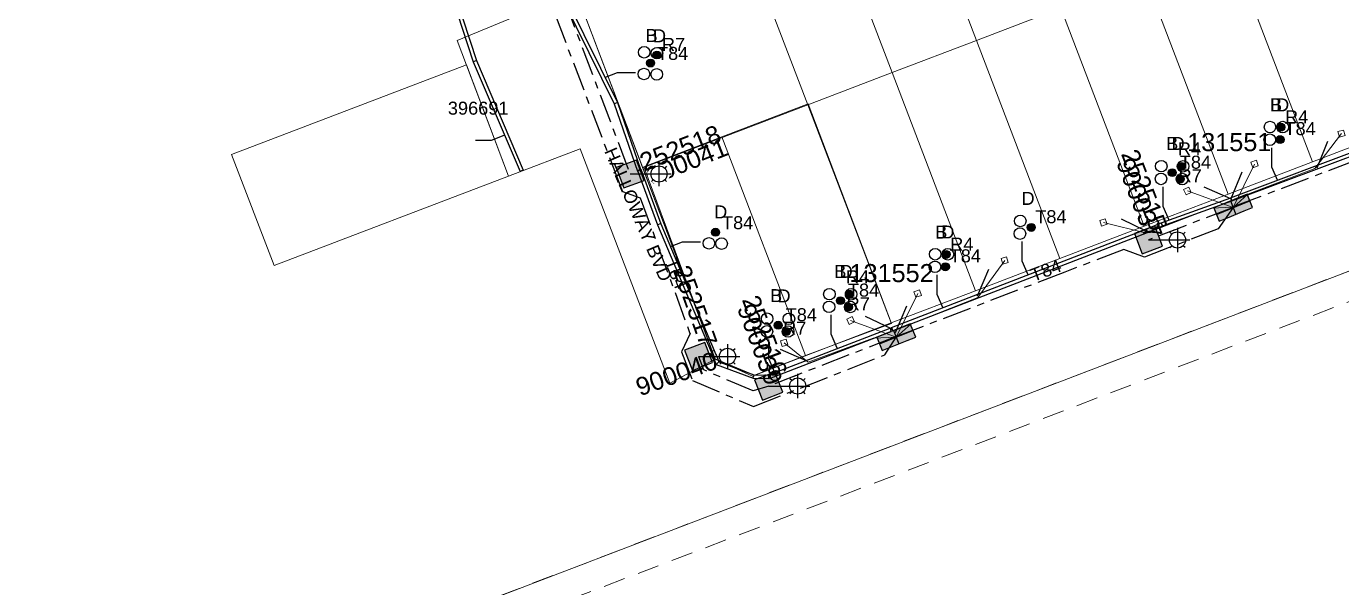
# Model space of a CAD drawing. Header units: metres. Extents: x 0 to 310918, y 0 to 6270107.
# Drawn here: x 310108.1 to 310290.1, y 6269664 to 6269741.7 of the extents above; entities that cross this region are included whole.
import ezdxf
from ezdxf import colors
from ezdxf.entities.mleader import LeaderData, LeaderLine
from ezdxf.enums import TextEntityAlignment as Align
from ezdxf.math import Vec2, Vec3

# ---------------------------------------------------------------- set-up
doc = ezdxf.new("R2010")
doc.units = ezdxf.units.M
for name, pattern in [('Cable Exist UG', [7, 4, -1, 1, -1]), ('Dash', [5, 3, -2]), ('DASHED', [19.05, 12.7, -6.35]), ('PHANTOMX2', [6.6, 3, -0.75, 0.2, -0.75, 0.2, -0.75, 0.2, -0.75])]:
    doc.linetypes.add(name, pattern=pattern)
doc.layers.get('0').update_dxf_attribs({"color": 6})
doc.layers.add('_User Miscellaneous12', color=252, linetype='Continuous', lineweight=13, plot=False, transparency=0.75)
for name, color, linetype, lineweight in [('Cadastre Buildings_SP_EXT', 78, 'Continuous', 15), ('Cadastre Developer_SP_EXT', 98, 'Continuous', 15), ('Cadastre Developer_SP_NEW', 92, 'Continuous', 15), ('Cadastre Easements_SP_EXT', 58, 'DASHED', 15), ('Cadastre Land Parcels_SP_EXT', 118, 'Continuous', 15), ('Cadastre Roads_SP_EXT', 218, 'Continuous', 15), ('Mains_LV_EXT', 163, 'Continuous', 25), ('Mains_LV_SL_EXT', 135, 'Continuous', 25), ('Services_SP_EXT', 42, 'PHANTOMX2', 20)]:
    doc.layers.add(name, color=color, linetype=linetype, lineweight=lineweight)
for name, color, linetype in [('Duct_SP_EXT', 30, 'Continuous'), ('SupportsUG_SP_LV_EXT', 7, 'Continuous'), ('SupportsUG_SP_LV_SL_EXT', 7, 'Continuous'), ('Trench_SP_EXT', 7, 'Continuous')]:
    doc.layers.add(name, color=color, linetype=linetype)
doc.layers.add('Features_HIDE', color=1, linetype='Continuous', plot=False)
doc.styles.add('COLUMN_LABEL', font='arial.ttf', dxfattribs={"height": 2})
doc.styles.add('iecARIAL', font='arial.ttf', dxfattribs={"height": 2})
doc.styles.add('POLE_LABEL', font='arial.ttf', dxfattribs={"height": 2})
doc.styles.add('SL_LABEL', font='arial.ttf', dxfattribs={"height": 2})
doc.styles.get("Standard").update_dxf_attribs({"font": 'arial.ttf'})

# ---------------------------------------------------------------- blocks, each defined once
blk = doc.blocks.new('COLUMN_EXT')
blk.add_hatch(color=256).paths.add_polyline_path([(1.5, -1.5), (1.5, 1.5), (-1.5, 1.5), (-1.5, -1.5)])
blk.add_lwpolyline([(1.5, 1.5), (-1.5, 1.5), (-1.5, -1.5), (1.5, -1.5)], close=True)
at = {"flags": 9}
for tag, p in [('SUBURB', (-1.81, 1.8)), ('NOTES', (-1.81, 2)), ('COLUMN_TYPE', (-1.81, 0.4)), ('STREETNAME', (-1.81, 1.6)), ('OWNED_BY', (-1.81, 0.6)), ('LOCATION', (-1.81, 1.4)), ('LEGEND', (-1.81, 1.2)), ('USAGE', (-1.81, 1)), ('STATE', (-1.81, 0.8))]:
    blk.add_attdef(tag, text='', height=0.2, rotation=180, dxfattribs=at).set_placement(p, align=Align.MIDDLE_LEFT)
at = {"flags": 1}
blk.add_attdef('Z', (-1.81, 2.35), '', height=0.2, rotation=180, dxfattribs=at)
at = {"flags": 9}
for tag, style, p in [('STRUCTURE_PLANT_NUMBER', 'POLE_LABEL', (-1.81, -0.03)), ('STREET_CODE', 'COLUMN_LABEL', (-1.81, 0.2))]:
    blk.add_attdef(tag, text='', height=0.2, rotation=180, dxfattribs=dict(at, style=style)).set_placement(p, align=Align.MIDDLE_LEFT)
at = {"style": 'COLUMN_LABEL', "width": 0.9, "flags": 8}
blk.add_attdef('ASSET_NUM', text='', height=2, rotation=270, dxfattribs=at).set_placement((2, -4), align=Align.MIDDLE_LEFT)
blk = doc.blocks.new('PILLAR_EXT')
blk.add_hatch(color=256).paths.add_polyline_path([(-2.5, 1), (-2.5, -1), (2.5, -1), (2.5, 1)])
for p, q in [((-2.5, 0), (2.5, 0)), ((0, 1), (0, -1))]:
    blk.add_line(p, q)
at = {"ltscale": 10}
blk.add_line((2.5, 0), (-2.5, 0), dxfattribs=at)
blk.add_lwpolyline([(-2.5, -1), (-1.25, -1), (1.25, -1), (2.5, -1), (2.5, 1), (-2.5, 1)], close=True)
at = {"width": 0.9, "flags": 8}
blk.add_attdef('ASSET_NUM', text='', height=2, rotation=90, dxfattribs=at).set_placement((-2, 4), align=Align.MIDDLE_LEFT)
for tag, p, flags in [('OWNED_BY', (0, -0.2), 9), ('STATE', (0, -0.4), 9), ('SUPPORT_TYPE', (0, -0.6), 9), ('STREETNAME', (0, -1.8), 9), ('SUBURB', (0, -2), 1), ('USAGE', (0, -0.8), 9), ('LEGEND', (0, -1), 9), ('LOCATION', (0, -1.2), 9), ('NOTES', (0, -1.4), 9), ('PARENT', (0, -1.6), 9)]:
    blk.add_attdef(tag, p, '', height=0.2, dxfattribs=dict(flags=flags))
blk = doc.blocks.new('DUCT_EXT')
blk.add_circle((0, 0.8), 0.8)
at = {"flags": 1}
blk.add_attdef('Z', (0, 0), '', height=0.2, dxfattribs=at)
at = {"flags": 9}
for tag, p in [('DUCT_CODE', (0, 0)), ('XSECT_TYPE', (0, -0.2)), ('STATE', (0, -0.6)), ('FB_REFERENCE', (0, -0.4)), ('NOTES', (0, -0.8))]:
    blk.add_attdef(tag, text='', height=0.2, dxfattribs=at).set_placement(p, align=Align.MIDDLE_LEFT)
blk = doc.blocks.new('SL_LANTERN_EXT')
at = {"flags": 9}
for tag, p in [('LRATECODE', (-7.4, 0)), ('LOUTREACHVOCAB', (-7.2, 0)), ('LOUTREACH', (-7, 0)), ('LANTNUMBER', (-6.6, 0)), ('LNEW', (-6.4, 0)), ('LMASTVOCAB', (-6.2, 0)), ('LMAST', (-6, 0)), ('LLAMPVOCAB', (-5.8, 0)), ('LLAMP', (-5.6, 0)), ('LEXIST', (-5.4, 0)), ('LCHARGE3PERCENT', (-5.2, 0)), ('LCHARGE3', (-5, 0)), ('LCHARGE2PERCENT', (-4.8, 0)), ('LCHARGE2', (-4.6, 0)), ('LCHARGE1PERCENT', (-4.4, 0)), ('LCHARGE1', (-4.2, 0)), ('LCATEGORY', (-4, 0)), ('LBRACKETVOCAB', (-3.8, 0)), ('LBRACKET', (-3.6, 0)), ('LKINGHEIGHT', (-3.4, 0)), ('CREPLACE', (-3.2, 0)), ('CREMOVE', (-3, 0)), ('CNUMBER', (-2.8, 0)), ('CNEW', (-2.6, 0)), ('CEXIST', (-2.4, 0)), ('USAGE', (-2.2, 0)), ('STATE', (-2, 0)), ('OWNED_BY', (-1.8, 0)), ('ORIENTATION', (-1.6, 0)), ('OPERATING_VOLTAGE', (-1.4, 0)), ('NO_PHASES', (-1.2, 0)), ('LANTERN_TYPE', (-1, 0)), ('LANTERN_PURPOSE', (-0.8, 0)), ('CONTROL_TYPE', (-0.6, 0)), ('CONSTRUCTED_VOLTAGE', (-0.4, 0))]:
    blk.add_attdef(tag, text='', height=0.001, rotation=270, dxfattribs=at).set_placement(p, align=Align.MIDDLE_LEFT)
at = {"style": 'SL_LABEL', "flags": 9}
blk.add_attdef('STREET_CODE', text='', height=0.001, rotation=270, dxfattribs=at).set_placement((0, 0), align=Align.MIDDLE_LEFT)
at = {"flags": 1}
blk.add_attdef('Z', (0, 0), '', height=0.001, rotation=270, dxfattribs=at)
at = {"width": 0.9}
blk.add_attdef('LNUMBER', text='', height=1, dxfattribs=at).set_placement((7, -1), align=Align.MIDDLE_LEFT)
at = {"flags": 9}
for tag, p in [('LREMOVE', (0, -7.6)), ('LREPLACE', (0, -7.8)), ('LTYPE', (0, -8)), ('LTYPEVOCAB', (0, -8.2)), ('LEGEND', (0, -8.4)), ('SUBURB', (0, -8.6)), ('STREETNAME', (0, -8.8)), ('LOCATION', (0, -9)), ('NOTES', (0, -9.2)), ('MAINTAINED_BY', (0, -9.86))]:
    blk.add_attdef(tag, text='', height=0.001, dxfattribs=at).set_placement(p, align=Align.MIDDLE_LEFT)
blk.add_attdef('OPERATED_BY', (0, -9.61), '', height=0.001, dxfattribs=at)
at = {"layer": 'Features_HIDE', "width": 0.9}
blk.add_attdef('ASSET_NUM', text='', height=1, dxfattribs=at).set_placement((7, 1), align=Align.MIDDLE_LEFT)
at = {"transparency": 33554651}
blk.add_wipeout([(5.69, 0), (5.06, -1.06), (4, -1.69), (2.94, -1.06), (2.31, 0), (2.94, 1.06), (4, 1.69), (5.06, 1.06)], dxfattribs=at)
for p, q in [((0, 0), (4, 0)), ((2.94, 1.06), (3.2, 0.8)), ((4, 1.69), (4, 0)), ((5.06, 1.06), (4.8, 0.8)), ((2.94, -1.06), (3.2, -0.8)), ((4, 0), (5.69, 0)), ((4, 0), (4, -1.69)), ((5.06, -1.06), (4.8, -0.8))]:
    blk.add_line(p, q)
blk.add_circle((4, 0), 1.12)
blk = doc.blocks.new('CCP_EXT')
at = {"flags": 9}
for tag, p in [('STATE', (0, -1.8)), ('LIFE_SUPPORT', (0, -1.6)), ('NOTES', (0, -2))]:
    blk.add_attdef(tag, text='', height=0.2, dxfattribs=at).set_placement(p, align=Align.MIDDLE_LEFT)
at = {"transparency": 33554651}
blk.add_wipeout([(0, 0.57), (0.57, 0), (0, -0.57), (-0.57, 0)], dxfattribs=at)
blk.add_lwpolyline([(-0.57, 0), (0, 0.57), (0.57, 0), (0, -0.57), (-0.57, 0)])
at = {"flags": 1}
blk.add_attdef('Z', (0, 0), '', height=0.2, dxfattribs=at)
at = {"flags": 9}
for tag, p in [('CCP_TYPE', (0, 0)), ('CONSTRUCTED_VOLTAGE', (0, -0.2)), ('OPERATING_VOLTAGE', (0, -0.6)), ('ORIENTATION', (0, -0.8)), ('OWNED_BY', (0, -1)), ('NO_PHASES', (0, -0.4)), ('USAGE', (0, -1.2)), ('LEGEND', (0, -1.4))]:
    blk.add_attdef(tag, text='', height=0.2, dxfattribs=at).set_placement(p, align=Align.MIDDLE_LEFT)
blk = doc.blocks.new('CABLE_LARGE_EXT')
h = blk.add_hatch(color=256)
edge = h.paths.add_edge_path()
edge.add_arc((0, 0.55), 0.55, 0, 360)
blk.add_circle((0, 0.55), 0.55)
at = {"flags": 1}
blk.add_attdef('Z', (0, 0), '', height=0.2, dxfattribs=at)
at = {"flags": 9}
for tag, p in [('COND_CODE', (0, 0)), ('STATE', (0, -0.4)), ('XSECT_SIZE', (0, -0.6)), ('FB_REFERENCE', (0, -0.2)), ('NOTES', (0, -0.8))]:
    blk.add_attdef(tag, text='', height=0.2, dxfattribs=at).set_placement(p, align=Align.MIDDLE_LEFT)

msp = doc.modelspace()

# ---------------------------------------------------------------- linework, layer by layer
at = {"layer": 'Cadastre Developer_SP_NEW', "linetype": 'Continuous'}
for points in [[(310251.21, 6269744.24), (310240.43, 6269772.42), (310228.77, 6269767.96), (310239.55, 6269739.78), (310251.21, 6269744.24)], [(310239.55, 6269739.78), (310228.77, 6269767.96), (310217.11, 6269763.5), (310227.89, 6269735.32), (310239.55, 6269739.78)], [(310227.89, 6269735.32), (310217.11, 6269763.5), (310205.46, 6269759.04), (310216.23, 6269730.86), (310227.89, 6269735.32)], [(310174.83, 6269721), (310169.02, 6269736.38), (310136.52, 6269723.96), (310142.39, 6269708.59), (310174.83, 6269721)]]:
    msp.add_lwpolyline(points, close=True, dxfattribs=at)
at = {"layer": 'Cadastre Land Parcels_SP_EXT', "linetype": 'Continuous'}
for points in [[(310251.21, 6269744.24), (310240.43, 6269772.42), (310228.77, 6269767.96), (310239.55, 6269739.78), (310251.21, 6269744.24)], [(310239.55, 6269739.78), (310228.77, 6269767.96), (310217.11, 6269763.5), (310227.89, 6269735.32), (310239.55, 6269739.78)], [(310227.89, 6269735.32), (310217.11, 6269763.5), (310205.46, 6269759.04), (310216.23, 6269730.86), (310227.89, 6269735.32)], [(310297.71, 6269727.42), (310286.18, 6269757.61), (310274.53, 6269753.15), (310286.06, 6269722.96), (310297.71, 6269727.42)], [(310286.06, 6269722.96), (310274.53, 6269753.15), (310262.87, 6269748.69), (310274.4, 6269718.5), (310286.06, 6269722.96)], [(310274.4, 6269718.5), (310262.87, 6269748.69), (310251.21, 6269744.24), (310262.74, 6269714.04), (310274.4, 6269718.5)], [(310262.74, 6269714.04), (310251.21, 6269744.24), (310239.55, 6269739.78), (310251.08, 6269709.58), (310262.74, 6269714.04)], [(310251.08, 6269709.58), (310239.55, 6269739.78), (310227.89, 6269735.32), (310239.42, 6269705.12), (310251.08, 6269709.58)], [(310174.83, 6269721), (310169.02, 6269736.38), (310136.52, 6269723.96), (310142.39, 6269708.59), (310174.83, 6269721)], [(310239.42, 6269705.12), (310227.89, 6269735.32), (310216.23, 6269730.86), (310227.77, 6269700.66), (310239.42, 6269705.12)]]:
    msp.add_lwpolyline(points, close=True, dxfattribs=at)
msp.add_lwpolyline([(310082.68, 6269572.61), (310242.92, 6269633.85), (310242.92, 6269633.85), (310381.16, 6269686.67), (310364.38, 6269731.65), (310362.71, 6269735.25), (310241.67, 6269688.92), (309988.46, 6269592.01)], dxfattribs=at)
at = {"layer": 'Duct_SP_EXT'}
for p, q in [((310166.08, 6269748.63), (310169.95, 6269736.8)), ((310166.54, 6269748.78), (310170.4, 6269736.97)), ((310182.44, 6269745.18), (310189.44, 6269730.99)), ((310182.87, 6269745.39), (310189.88, 6269731.17)), ((310169.95, 6269736.8), (310170.17, 6269736.88)), ((310169.95, 6269736.8), (310176.42, 6269721.63)), ((310170.4, 6269736.97), (310170.17, 6269736.88)), ((310170.4, 6269736.97), (310176.86, 6269721.82)), ((310189.44, 6269730.99), (310189.66, 6269731.08)), ((310189.88, 6269731.17), (310189.66, 6269731.08)), ((310176.42, 6269721.63), (310176.64, 6269721.72)), ((310176.86, 6269721.82), (310176.64, 6269721.72)), ((310274.72, 6269717.99), (310274.81, 6269717.76)), ((310274.73, 6269717.99), (310274.81, 6269717.76)), ((310274.89, 6269717.54), (310274.81, 6269717.76)), ((310274.89, 6269717.54), (310274.81, 6269717.76)), ((310195.43, 6269714.23), (310195.66, 6269714.32)), ((310195.88, 6269714.4), (310195.66, 6269714.32)), ((310227.61, 6269699.93), (310227.7, 6269699.71)), ((310227.78, 6269699.48), (310227.7, 6269699.71)), ((310227.8, 6269700.01), (310227.89, 6269699.78)), ((310227.97, 6269699.56), (310227.89, 6269699.78))]:
    msp.add_line(p, q, dxfattribs=at)
for points in [[(310192.37, 6269735.27), (310189.86, 6269735.27), (310188.18, 6269734.62)], [(310170.24, 6269725.96), (310172.46, 6269725.96), (310174.23, 6269726.63)], [(310280.38, 6269724.91), (310280.38, 6269722.26), (310281.21, 6269720.36)], [(310265.33, 6269719.49), (310265.33, 6269716.84), (310266.16, 6269714.94)], [(310201.36, 6269711.83), (310198.85, 6269711.83), (310197.17, 6269711.18)], [(310245.82, 6269711.92), (310245.82, 6269709.27), (310246.65, 6269707.37)], [(310234.06, 6269707.31), (310234.06, 6269704.66), (310234.89, 6269702.76)], [(310219.41, 6269701.78), (310219.41, 6269699.13), (310220.24, 6269697.23)], [(310210.81, 6269698.38), (310210.81, 6269695.73), (310211.64, 6269693.83)]]:
    msp.add_lwpolyline(points, dxfattribs=at)
at = {"layer": 'Trench_SP_EXT', "linetype": 'Cable Exist UG'}
for points in [[(310286.68, 6269722.13), (310288.33, 6269726.19)], [(310274.74, 6269717.86), (310270.74, 6269719.6)], [(310239.72, 6269704.41), (310241.45, 6269708.5)], [(310227.82, 6269699.85), (310223.82, 6269701.74)]]:
    msp.add_lwpolyline(points, dxfattribs=at)

# ---------------------------------------------------------------- block references
at = {"layer": 'Duct_SP_EXT'}
for name, p, rotation in [('DUCT_EXT', (310193.6, 6269737.33), 0.4163618577934472), ('DUCT_EXT', (310195.36, 6269737.2), 0.4163618577934472), ('DUCT_EXT', (310193.57, 6269734.32), 0.482048955752745), ('DUCT_EXT', (310195.32, 6269734.27), 359.6880690557265), ('DUCT_EXT', (310279.37, 6269727.77), 270.739013707869), ('DUCT_EXT', (310281.13, 6269727.76), 270.6733266090332), ('CABLE_LARGE_EXT', (310281.13, 6269727.76), 270.2569647498357), ('DUCT_EXT', (310279.34, 6269726.02), 269.9450338107748), ('CABLE_LARGE_EXT', (310281.02, 6269726.03), 270.2569647498357), ('DUCT_EXT', (310264.33, 6269722.35), 270.739013707869), ('DUCT_EXT', (310267.34, 6269722.33), 270.6733266090332), ('DUCT_EXT', (310264.29, 6269720.6), 269.9450338107748), ('DUCT_EXT', (310267.21, 6269720.57), 270.6733266090332), ('DUCT_EXT', (310244.82, 6269714.77), 270.739013707869), ('DUCT_EXT', (310244.78, 6269713.02), 269.9450338107748), ('CABLE_LARGE_EXT', (310246.59, 6269713.88), 270.2569647498357), ('DUCT_EXT', (310202.56, 6269710.88), 0.482048955752745), ('DUCT_EXT', (310204.3, 6269710.84), 359.6880690557265), ('DUCT_EXT', (310233.05, 6269710.16), 270.739013707869), ('DUCT_EXT', (310234.81, 6269710.15), 270.6733266090332), ('CABLE_LARGE_EXT', (310234.81, 6269710.15), 270.2569647498357), ('DUCT_EXT', (310233.02, 6269708.42), 269.9450338107748), ('CABLE_LARGE_EXT', (310234.71, 6269708.43), 270.2569647498357), ('DUCT_EXT', (310218.41, 6269704.63), 270.739013707869), ('CABLE_LARGE_EXT', (310220.19, 6269703.74), 270.2569647498357), ('DUCT_EXT', (310221.42, 6269704.62), 270.6733266090332), ('CABLE_LARGE_EXT', (310221.42, 6269704.62), 270.2569647498357), ('DUCT_EXT', (310218.37, 6269702.89), 269.9450338107748), ('DUCT_EXT', (310221.3, 6269702.86), 270.6733266090332), ('DUCT_EXT', (310209.8, 6269701.23), 270.739013707869), ('DUCT_EXT', (310212.81, 6269701.22), 270.6733266090332), ('DUCT_EXT', (310209.77, 6269699.49), 269.9450338107748), ('DUCT_EXT', (310212.69, 6269699.46), 270.6733266090332)]:
    msp.add_blockref(name, p, dxfattribs=dict(at, rotation=rotation))
for p in [(310194.47, 6269736.09), (310195.36, 6269737.2), (310203.46, 6269712.66)]:
    msp.add_blockref('CABLE_LARGE_EXT', p, dxfattribs=at)
at = {"layer": 'SupportsUG_SP_LV_EXT'}
ref = msp.add_blockref('PILLAR_EXT', (310275.07, 6269716.62), dxfattribs=dict(at, rotation=21.91152787289372))
ref.add_attrib('ASSET_NUM', '131551', dxfattribs={"layer": '0', "height": 2.5, "style": 'iecARIAL'}).set_placement((310280.36, 6269725.69), align=Align.MIDDLE_RIGHT)
ref = msp.add_blockref('PILLAR_EXT', (310228.46, 6269698.69), dxfattribs=dict(at, rotation=21.86232763081345))
ref.add_attrib('ASSET_NUM', '131552', dxfattribs={"layer": '0', "height": 2.5, "style": 'iecARIAL'}).set_placement((310233.64, 6269707.56), align=Align.MIDDLE_RIGHT)
at = {"layer": 'SupportsUG_SP_LV_SL_EXT'}
ref = msp.add_blockref('COLUMN_EXT', (310191.64, 6269721.28), dxfattribs=dict(at, rotation=290.3852511840088))
ref.add_attrib('ASSET_NUM', '900041', dxfattribs={"layer": '0', "height": 2.5, "rotation": 21.4797, "style": 'COLUMN_LABEL'}).set_placement((310193.64, 6269722.03), align=Align.TOP_LEFT)
ref = msp.add_blockref('COLUMN_EXT', (310263.37, 6269712.15), dxfattribs=dict(at, rotation=20.79934884985646))
ref.add_attrib('ASSET_NUM', '900037', dxfattribs={"layer": '0', "height": 2.5, "rotation": 291.022, "style": 'COLUMN_LABEL'}).set_placement((310265.37, 6269712.9), align=Align.TOP_RIGHT)
ref = msp.add_blockref('COLUMN_EXT', (310210.82, 6269691.92), dxfattribs=dict(at, rotation=21.5803575939484))
ref.add_attrib('ASSET_NUM', '900039', dxfattribs={"layer": '0', "height": 2.5, "rotation": 290.444, "style": 'COLUMN_LABEL'}).set_placement((310212.82, 6269692.67), align=Align.TOP_RIGHT)
ref = msp.add_blockref('COLUMN_EXT', (310201.12, 6269696.03), dxfattribs=dict(at, rotation=291.4267055660671))
ref.add_attrib('ASSET_NUM', '900040', dxfattribs={"layer": '0', "height": 2.5, "rotation": 19.7783, "style": 'COLUMN_LABEL'}).set_placement((310203.12, 6269696.78), align=Align.TOP_RIGHT)

# ---------------------------------------------------------------- texts
at = {"layer": 'Duct_SP_EXT'}
for s, p in [('B', (310193.77, 6269739.55)), ('D', (310194.8, 6269739.51)), ('T84', (310195.36, 6269737.07)), ('R7', (310196.04, 6269738.32)), ('B', (310280.17, 6269729.95)), ('D', (310281.01, 6269729.95)), ('396691', (310166.43, 6269729.49)), ('R4', (310282.25, 6269728.28)), ('T84', (310282.17, 6269726.66)), ('B', (310265.8, 6269724.6)), ('D', (310266.55, 6269724.61)), ('D', (310245.79, 6269717)), ('D', (310203.27, 6269715.13)), ('T84', (310204.35, 6269713.64)), ('T84', (310247.69, 6269714.47)), ('B', (310233.85, 6269712.34)), ('D', (310234.69, 6269712.35)), ('R4', (310235.93, 6269710.67)), ('T84', (310235.85, 6269709.05)), ('B', (310219.88, 6269706.89)), ('D', (310220.63, 6269706.9)), ('R4', (310221.5, 6269706.15)), ('T84', (310221.77, 6269704.3)), ('B', (310211, 6269703.54)), ('D', (310212.03, 6269703.5))]:
    msp.add_text(s, height=1.8, dxfattribs=at).set_placement(p)
at = {"layer": 'Mains_LV_EXT'}
msp.add_text('T84', height=1.8, rotation=20.8159, dxfattribs=at).set_placement((310247.45, 6269706.33))

# ---------------------------------------------------------------- next in the draw order: block references
at = {"layer": 'Features_HIDE'}
ref = msp.add_blockref('SL_LANTERN_EXT', (310191.64, 6269721.28), dxfattribs=at)
ref.add_attrib('ASSET_NUM', '252518', dxfattribs={"layer": '0', "height": 2.5, "rotation": 21.1843, "style": 'iecARIAL'}).set_placement((310193.14, 6269722.78), align=Align.MIDDLE_LEFT)
ref = msp.add_blockref('SL_LANTERN_EXT', (310263.37, 6269712.15), dxfattribs=at)
ref.add_attrib('ASSET_NUM', '252515', dxfattribs={"layer": '0', "height": 2.5, "rotation": 291.022, "style": 'iecARIAL'}).set_placement((310264.87, 6269713.65), align=Align.MIDDLE_RIGHT)
ref = msp.add_blockref('SL_LANTERN_EXT', (310201.12, 6269696.03), dxfattribs=at)
ref.add_attrib('ASSET_NUM', '252517', dxfattribs={"layer": '0', "height": 2.5, "rotation": 289.7783, "style": 'iecARIAL'}).set_placement((310202.62, 6269697.53), align=Align.MIDDLE_RIGHT)
at = {"layer": 'Services_SP_EXT'}
for p, rotation in [((310290.06, 6269726.87), 240.6787107191975), ((310278.03, 6269722.66), 243.9115277470132), ((310257.12, 6269714.57), 333.6555032954511), ((310243.46, 6269709.31), 241.7151770148916), ((310231.43, 6269704.73), 243.8623277975418), ((310222.15, 6269701), 339.8623276914032)]:
    msp.add_blockref('CCP_EXT', p, dxfattribs=dict(at, rotation=rotation))

# ---------------------------------------------------------------- next in the draw order: linework, layer by layer
at = {"layer": '_User Miscellaneous12'}
for points in [[(310275.06, 6269716.62), (310277.1, 6269718.47), (310277.1, 6269718.47), (310286.39, 6269722.02), (310290.06, 6269726.87)], [(310275.07, 6269716.62), (310278.03, 6269722.66)], [(310275.09, 6269716.67), (310272.04, 6269716.53), (310272.04, 6269716.53), (310263.08, 6269713.1), (310257.12, 6269714.57)], [(310228.44, 6269698.7), (310230.52, 6269700.55), (310230.52, 6269700.55), (310239.76, 6269704.18), (310243.48, 6269709.32)], [(310228.46, 6269698.69), (310231.43, 6269704.73)], [(310228.46, 6269698.69), (310222.15, 6269701)]]:
    msp.add_lwpolyline(points, dxfattribs=at)
at = {"layer": 'Cadastre Buildings_SP_EXT', "linetype": 'Continuous'}
msp.add_lwpolyline([(310216.23, 6269730.86), (310205.46, 6269759.04), (310186.47, 6269751.77), (310184.15, 6269746.6), (310193.4, 6269722.12), (310216.23, 6269730.86)], close=True, dxfattribs=at)
at = {"layer": 'Cadastre Developer_SP_NEW', "linetype": 'Continuous'}
for points in [[(310297.71, 6269727.42), (310286.18, 6269757.61), (310274.53, 6269753.15), (310286.06, 6269722.96), (310297.71, 6269727.42)], [(310262.74, 6269714.04), (310251.21, 6269744.24), (310239.55, 6269739.78), (310251.08, 6269709.58), (310262.74, 6269714.04)], [(310251.08, 6269709.58), (310239.55, 6269739.78), (310227.89, 6269735.32), (310239.42, 6269705.12), (310251.08, 6269709.58)]]:
    msp.add_lwpolyline(points, close=True, dxfattribs=at)
at = {"layer": 'Cadastre Roads_SP_EXT', "linetype": 'Continuous'}
msp.add_lwpolyline([(310184.15, 6269746.6), (310167.73, 6269739.77), (310174.83, 6269721), (310184.72, 6269724.78), (310197.13, 6269692.32), (310203.42, 6269695.63), (310184.15, 6269746.6)], close=True, dxfattribs=at)
at = {"layer": 'Duct_SP_EXT'}
for p, q in [((310189.44, 6269730.99), (310192.67, 6269721.67)), ((310189.88, 6269731.17), (310193.13, 6269721.83)), ((310274.72, 6269717.99), (310309.61, 6269731.09)), ((310274.89, 6269717.54), (310309.78, 6269730.65)), ((310192.66, 6269721.78), (310192.88, 6269721.87)), ((310192.66, 6269721.78), (310195.43, 6269714.23)), ((310192.67, 6269721.67), (310192.9, 6269721.75)), ((310193.11, 6269721.95), (310192.88, 6269721.87)), ((310193.13, 6269721.83), (310192.9, 6269721.75)), ((310193.11, 6269721.95), (310195.88, 6269714.4)), ((310195.43, 6269714.23), (310202.84, 6269696.66)), ((310195.88, 6269714.4), (310203.29, 6269696.84)), ((310227.8, 6269700.01), (310263.03, 6269713.63)), ((310263.02, 6269713.63), (310265.11, 6269714.54)), ((310263.02, 6269713.63), (310263.12, 6269713.41)), ((310263.03, 6269713.63), (310263.12, 6269713.41)), ((310263.21, 6269713.19), (310263.12, 6269713.41)), ((310263.21, 6269713.18), (310263.12, 6269713.41)), ((310263.21, 6269713.19), (310265.28, 6269714.09)), ((310265.11, 6269714.54), (310265.2, 6269714.32)), ((310265.28, 6269714.09), (310265.2, 6269714.32)), ((310227.97, 6269699.56), (310263.21, 6269713.18)), ((310202.84, 6269696.66), (310203.06, 6269696.75)), ((310202.84, 6269696.66), (310203.06, 6269696.75)), ((310202.84, 6269696.66), (310203.56, 6269694.9)), ((310203.29, 6269696.84), (310203.06, 6269696.75)), ((310203.29, 6269696.84), (310203.06, 6269696.75)), ((310203.29, 6269696.84), (310203.92, 6269695.27)), ((310203.92, 6269695.27), (310203.74, 6269695.09)), ((310203.56, 6269694.9), (310203.74, 6269695.09))]:
    msp.add_line(p, q, dxfattribs=at)
at = {"layer": 'Mains_LV_EXT', "linetype": 'Cable Exist UG'}
for points in [[(310321.88, 6269734.55), (310319.43, 6269731.38), (310319.43, 6269731.38), (310309.57, 6269727.76), (310307.43, 6269729.05), (310307.43, 6269729.05), (310298.55, 6269725.63), (310274.95, 6269716.67)], [(310275.09, 6269716.66), (310273, 6269713.69), (310273, 6269713.69), (310262.79, 6269709.76), (310259.93, 6269710.83), (310259.93, 6269710.83), (310251.78, 6269707.7), (310228.5, 6269698.76)]]:
    msp.add_lwpolyline(points, dxfattribs=at)
at = {"layer": 'Mains_LV_SL_EXT', "linetype": 'Cable Exist UG'}
for points in [[(310182.55, 6269745.33), (310191.64, 6269721.28)], [(310275.09, 6269716.66), (310263.37, 6269712.15)]]:
    msp.add_lwpolyline(points, dxfattribs=at)
at = {"layer": 'Trench_SP_EXT', "linetype": 'Cable Exist UG'}
for points in [[(310274.8, 6269717.88), (310276.45, 6269721.94)], [(310263.21, 6269713.27), (310259.25, 6269715.18)], [(310228.35, 6269699.33), (310230.11, 6269703.43)]]:
    msp.add_lwpolyline(points, dxfattribs=at)

# ---------------------------------------------------------------- next in the draw order: block references
at = {"layer": 'Duct_SP_EXT', "rotation": 270.2569647498357}
for p in [(310267.34, 6269722.33), (310266.1, 6269721.46), (310221.3, 6269702.86)]:
    msp.add_blockref('CABLE_LARGE_EXT', p, dxfattribs=at)
at = {"layer": 'Features_HIDE'}
ref = msp.add_blockref('SL_LANTERN_EXT', (310210.82, 6269691.92), dxfattribs=at)
ref.add_attrib('ASSET_NUM', '252516', dxfattribs={"layer": '0', "height": 2.5, "rotation": 290.444, "style": 'iecARIAL'}).set_placement((310212.32, 6269693.42), align=Align.MIDDLE_RIGHT)
at = {"layer": 'Services_SP_EXT', "rotation": 339.9115279582014}
msp.add_blockref('CCP_EXT', (310268.75, 6269718.93), dxfattribs=at)

# ---------------------------------------------------------------- next in the draw order: texts
at = {"layer": 'Cadastre Roads_SP_EXT'}
msp.add_text('HALLOWAY BVD', height=1.8, rotation=293.2323, dxfattribs=at).set_placement((310188.04, 6269724.45))
at = {"layer": 'Duct_SP_EXT'}
for s, p in [('R4', (310267.42, 6269723.87)), ('T84', (310267.69, 6269722.01)), ('R7', (310221.6, 6269702.41))]:
    msp.add_text(s, height=1.8, dxfattribs=at).set_placement(p)
at = {"layer": 'Mains_LV_EXT'}
msp.add_text('T84', height=1.8, rotation=290.9032, dxfattribs=at).set_placement((310196.41, 6269709.2))

# ---------------------------------------------------------------- next in the draw order: linework, layer by layer
at = {"layer": '_User Miscellaneous12'}
msp.add_lwpolyline([(310275.07, 6269716.62), (310268.75, 6269718.93)], dxfattribs=at)
at = {"layer": 'Cadastre Developer_SP_NEW', "linetype": 'Continuous'}
for points in [[(310286.06, 6269722.96), (310274.53, 6269753.15), (310262.87, 6269748.69), (310274.4, 6269718.5), (310286.06, 6269722.96)], [(310274.4, 6269718.5), (310262.87, 6269748.69), (310251.21, 6269744.24), (310262.74, 6269714.04), (310274.4, 6269718.5)], [(310239.42, 6269705.12), (310227.89, 6269735.32), (310216.23, 6269730.86), (310227.77, 6269700.66), (310239.42, 6269705.12)]]:
    msp.add_lwpolyline(points, close=True, dxfattribs=at)
at = {"layer": 'Duct_SP_EXT'}
for p, q in [((310265.11, 6269714.54), (310274.73, 6269717.99)), ((310265.28, 6269714.09), (310274.89, 6269717.54)), ((310203.92, 6269695.27), (310208.75, 6269693.49)), ((310203.56, 6269694.9), (310208.66, 6269693.01)), ((310208.75, 6269693.49), (310208.71, 6269693.25)), ((310208.75, 6269693.49), (310210.85, 6269693.44)), ((310210.76, 6269693.43), (310210.85, 6269693.2)), ((310210.85, 6269693.44), (310210.85, 6269693.2)), ((310208.66, 6269693.01), (310208.71, 6269693.25)), ((310208.66, 6269693.01), (310210.84, 6269692.96)), ((310210.84, 6269692.96), (310210.85, 6269693.2)), ((310210.93, 6269692.98), (310210.85, 6269693.2))]:
    msp.add_line(p, q, dxfattribs=at)
at = {"layer": 'Mains_LV_SL_EXT', "linetype": 'Cable Exist UG'}
msp.add_lwpolyline([(310210.82, 6269691.92), (310208.69, 6269691.24), (310208.69, 6269691.24), (310201.83, 6269694.16), (310201.14, 6269695.96)], dxfattribs=at)

# ---------------------------------------------------------------- next in the draw order: block references
at = {"layer": 'Duct_SP_EXT', "rotation": 270.2569647498357}
for p in [(310267.21, 6269720.57), (310211.58, 6269700.34)]:
    msp.add_blockref('CABLE_LARGE_EXT', p, dxfattribs=at)
at = {"layer": 'Services_SP_EXT', "rotation": 331.8369537266137}
msp.add_blockref('CCP_EXT', (310212.96, 6269697.91), dxfattribs=at)

# ---------------------------------------------------------------- next in the draw order: texts
at = {"layer": 'Duct_SP_EXT'}
for s, p in [('R7', (310267.52, 6269720.13)), ('T84', (310213.16, 6269700.9))]:
    msp.add_text(s, height=1.8, dxfattribs=at).set_placement(p)

# ---------------------------------------------------------------- next in the draw order: linework, layer by layer
at = {"layer": '_User Miscellaneous12'}
msp.add_lwpolyline([(310228.45, 6269698.7), (310225.27, 6269698.54), (310225.27, 6269698.54), (310216.28, 6269695.21), (310212.96, 6269697.91)], dxfattribs=at)
at = {"layer": 'Cadastre Buildings_SP_EXT', "linetype": 'Continuous'}
msp.add_lwpolyline([(310227.77, 6269700.66), (310216.23, 6269730.86), (310193.4, 6269722.12), (310203.42, 6269695.63), (310208.56, 6269693.31), (310227.77, 6269700.66)], close=True, dxfattribs=at)
at = {"layer": 'Cadastre Developer_SP_EXT'}
for points in [[(310216.28, 6269730.99), (310204.34, 6269726.42), (310215.92, 6269696.15), (310227.82, 6269700.58), (310216.28, 6269730.99)], [(310204.34, 6269726.42), (310193.55, 6269722.29), (310203.42, 6269695.67), (310208.84, 6269693.42), (310215.92, 6269696.15), (310204.34, 6269726.42)]]:
    msp.add_lwpolyline(points, close=True, dxfattribs=at)
at = {"layer": 'Cadastre Developer_SP_NEW', "linetype": 'Continuous'}
msp.add_lwpolyline([(310082.68, 6269572.61), (310242.92, 6269633.85), (310242.92, 6269633.85), (310381.16, 6269686.67), (310364.38, 6269731.65), (310362.71, 6269735.25), (310241.67, 6269688.92), (309988.46, 6269592.01)], dxfattribs=at)
at = {"layer": 'Cadastre Developer_SP_NEW'}
for points in [[(310216.28, 6269730.99), (310204.34, 6269726.42), (310215.92, 6269696.15), (310227.82, 6269700.58), (310216.28, 6269730.99)], [(310204.34, 6269726.42), (310193.55, 6269722.29), (310203.42, 6269695.67), (310208.84, 6269693.42), (310215.92, 6269696.15), (310204.34, 6269726.42)]]:
    msp.add_lwpolyline(points, close=True, dxfattribs=at)
at = {"layer": 'Cadastre Easements_SP_EXT', "linetype": 'Dash'}
msp.add_lwpolyline([(310364.38, 6269731.65), (310602.56, 6269822.78), (310601.13, 6269826.51), (310362.71, 6269735.25), (310241.67, 6269688.92), (309988.46, 6269592.01), (309991.94, 6269589.14), (310364.38, 6269731.65)], close=True, dxfattribs=at)
at = {"layer": 'Duct_SP_EXT'}
for p, q in [((310210.76, 6269693.43), (310227.61, 6269699.93)), ((310210.93, 6269692.98), (310227.78, 6269699.48))]:
    msp.add_line(p, q, dxfattribs=at)
at = {"layer": 'Mains_LV_EXT', "linetype": 'Cable Exist UG'}
msp.add_lwpolyline([(310182.62, 6269745.3), (310181.31, 6269743.2), (310181.31, 6269743.2), (310189.82, 6269720.87), (310190.59, 6269718.84), (310193.05, 6269718), (310193.05, 6269718), (310199.93, 6269699.19), (310198.76, 6269696.67), (310198.76, 6269696.67), (310200.28, 6269692.69), (310208.72, 6269689.09), (310226.88, 6269696.23), (310228.47, 6269698.7)], dxfattribs=at)
at = {"layer": 'Mains_LV_SL_EXT', "linetype": 'Cable Exist UG'}
msp.add_lwpolyline([(310228.43, 6269698.76), (310210.82, 6269691.92)], dxfattribs=at)
at = {"layer": 'Trench_SP_EXT', "linetype": 'Cable Exist UG'}
msp.add_lwpolyline([(310216.13, 6269695.37), (310211.97, 6269697.19)], dxfattribs=at)

# ---------------------------------------------------------------- next in the draw order: block references
at = {"layer": 'Duct_SP_EXT', "rotation": 270.2569647498357}
msp.add_blockref('CABLE_LARGE_EXT', (310212.69, 6269699.46), dxfattribs=at)

# ---------------------------------------------------------------- next in the draw order: texts
at = {"layer": 'Duct_SP_EXT'}
msp.add_text('R7', height=1.8, dxfattribs=at).set_placement((310212.81, 6269699.04))

# ---------------------------------------------------------------- next in the draw order: leaders
at = {"layer": 'Cadastre Developer_SP_NEW'}
ml = msp.add_multileader_mtext('Standard', dxfattribs=at)
ml.set_content('{\\C7;CONSTRUCTED UNDER URS18714}', color=256)
ml.set_leader_properties()
ml.build(insert=Vec2(0, 0))
ml.multileader.update_dxf_attribs({"leader_type": 2, "has_text_frame": 1, "text_left_attachment_type": 2, "text_right_attachment_type": 2, "dogleg_length": 0.01})
ctx = ml.context
ctx.base_point, ctx.char_height, ctx.plane_origin, ctx.plane_x_axis, ctx.plane_y_axis = Vec3(310500.96, 6269759.92), 1.8, Vec3(311890.05, 6270199.89), Vec3(0.933494, 0.358594), Vec3(-0.358594, 0.933494)
ctx.left_attachment, ctx.right_attachment, ctx.text_align_type = 2, 2, 1
notes = []
notes.append((ctx, [(0, (0, 0, 0), (0, 0), (1, 0), 1, [])]))
ctx.mtext.insert, ctx.mtext.text_direction, ctx.mtext.rotation, ctx.mtext.width, ctx.mtext.alignment, ctx.mtext.flow_direction = Vec3(310512.04, 6269766.8), Vec3(0.933494, 0.358594), 0.366762, 23.5182, 2, 5
ctx.mtext.has_bg_fill, ctx.mtext.bg_color, ctx.mtext.bg_scale_factor, ctx.mtext.bg_transparency, ctx.mtext.use_window_bg_color = 1, -1073741824, 2, 0, 1
for ctx, leaders in notes:
    for number, flags, end, landing, length, lines in leaders:
        leader = LeaderData()
        leader.index, (leader.has_last_leader_line, leader.has_dogleg_vector, leader.attachment_direction) = number, flags
        leader.last_leader_point, leader.dogleg_vector, leader.dogleg_length = Vec3(end), Vec3(landing), length
        for number, points, colour, breaks in lines:
            line = LeaderLine()
            line.index, line.vertices, line.color, line.breaks = number, Vec3.list(points), colors.encode_raw_color(colour), breaks
            leader.lines.append(line)
        ctx.leaders.append(leader)

# ---------------------------------------------------------------- next in the draw order: leaders
ml = msp.add_multileader_mtext('Standard', dxfattribs=at)
ml.set_content('{\\C7;CONSTRUCTED UNDER URS18714}', color=256)
ml.set_leader_properties()
ml.build(insert=Vec2(0, 0))
ml.multileader.update_dxf_attribs({"leader_type": 2, "has_text_frame": 1, "text_left_attachment_type": 2, "text_right_attachment_type": 2, "dogleg_length": 0.01})
ctx = ml.context
ctx.base_point, ctx.char_height, ctx.plane_origin, ctx.plane_x_axis, ctx.plane_y_axis = Vec3(310397.13, 6269720.04), 1.8, Vec3(311786.22, 6270160), Vec3(0.933494, 0.358594), Vec3(-0.358594, 0.933494)
ctx.left_attachment, ctx.right_attachment, ctx.text_align_type = 2, 2, 1
notes = []
notes.append((ctx, [(0, (0, 0, 0), (0, 0), (1, 0), 1, [])]))
ctx.mtext.insert, ctx.mtext.text_direction, ctx.mtext.rotation, ctx.mtext.width, ctx.mtext.alignment, ctx.mtext.flow_direction = Vec3(310408.21, 6269726.91), Vec3(0.933494, 0.358594), 0.366762, 23.5182, 2, 5
ctx.mtext.has_bg_fill, ctx.mtext.bg_color, ctx.mtext.bg_scale_factor, ctx.mtext.bg_transparency, ctx.mtext.use_window_bg_color = 1, -1073741824, 2, 0, 1
for ctx, leaders in notes:
    for number, flags, end, landing, length, lines in leaders:
        leader = LeaderData()
        leader.index, (leader.has_last_leader_line, leader.has_dogleg_vector, leader.attachment_direction) = number, flags
        leader.last_leader_point, leader.dogleg_vector, leader.dogleg_length = Vec3(end), Vec3(landing), length
        for number, points, colour, breaks in lines:
            line = LeaderLine()
            line.index, line.vertices, line.color, line.breaks = number, Vec3.list(points), colors.encode_raw_color(colour), breaks
            leader.lines.append(line)
        ctx.leaders.append(leader)

# ---------------------------------------------------------------- next in the draw order: leaders
ml = msp.add_multileader_mtext('Standard', dxfattribs=at)
ml.set_content('{\\C7;CONSTRUCTED UNDER URS16102}', color=256)
ml.set_leader_properties()
ml.build(insert=Vec2(0, 0))
ml.multileader.update_dxf_attribs({"leader_type": 2, "has_text_frame": 1, "text_left_attachment_type": 2, "text_right_attachment_type": 2, "dogleg_length": 0.01})
ctx = ml.context
ctx.base_point, ctx.char_height, ctx.plane_origin, ctx.plane_x_axis, ctx.plane_y_axis = Vec3(310563.82, 6269743.85), 1.8, Vec3(311952.91, 6270183.81), Vec3(0.933494, 0.358594), Vec3(-0.358594, 0.933494)
ctx.left_attachment, ctx.right_attachment, ctx.text_align_type = 2, 2, 1
notes = []
notes.append((ctx, [(0, (0, 0, 0), (0, 0), (1, 0), 1, [])]))
ctx.mtext.insert, ctx.mtext.text_direction, ctx.mtext.rotation, ctx.mtext.width, ctx.mtext.alignment, ctx.mtext.flow_direction = Vec3(310574.9, 6269750.72), Vec3(0.933494, 0.358594), 0.366762, 23.5182, 2, 5
ctx.mtext.has_bg_fill, ctx.mtext.bg_color, ctx.mtext.bg_scale_factor, ctx.mtext.bg_transparency, ctx.mtext.use_window_bg_color = 1, -1073741824, 2, 0, 1
for ctx, leaders in notes:
    for number, flags, end, landing, length, lines in leaders:
        leader = LeaderData()
        leader.index, (leader.has_last_leader_line, leader.has_dogleg_vector, leader.attachment_direction) = number, flags
        leader.last_leader_point, leader.dogleg_vector, leader.dogleg_length = Vec3(end), Vec3(landing), length
        for number, points, colour, breaks in lines:
            line = LeaderLine()
            line.index, line.vertices, line.color, line.breaks = number, Vec3.list(points), colors.encode_raw_color(colour), breaks
            leader.lines.append(line)
        ctx.leaders.append(leader)

# ---------------------------------------------------------------- next in the draw order: leaders
ml = msp.add_multileader_mtext('Standard', dxfattribs=at)
ml.set_content('{\\C7;CONSTRUCTED UNDER URS16102}', color=256)
ml.set_leader_properties()
ml.build(insert=Vec2(0, 0))
ml.multileader.update_dxf_attribs({"leader_type": 2, "has_text_frame": 1, "text_left_attachment_type": 2, "text_right_attachment_type": 2, "dogleg_length": 0.01})
ctx = ml.context
ctx.base_point, ctx.char_height, ctx.plane_origin, ctx.plane_x_axis, ctx.plane_y_axis = Vec3(310598.85, 6269757.24), 1.8, Vec3(311987.94, 6270197.21), Vec3(0.933494, 0.358594), Vec3(-0.358594, 0.933494)
ctx.left_attachment, ctx.right_attachment, ctx.text_align_type = 2, 2, 1
notes = []
notes.append((ctx, [(0, (0, 0, 0), (0, 0), (1, 0), 1, [])]))
ctx.mtext.insert, ctx.mtext.text_direction, ctx.mtext.rotation, ctx.mtext.width, ctx.mtext.alignment, ctx.mtext.flow_direction = Vec3(310609.92, 6269764.12), Vec3(0.933494, 0.358594), 0.366762, 23.5182, 2, 5
ctx.mtext.has_bg_fill, ctx.mtext.bg_color, ctx.mtext.bg_scale_factor, ctx.mtext.bg_transparency, ctx.mtext.use_window_bg_color = 1, -1073741824, 2, 0, 1
for ctx, leaders in notes:
    for number, flags, end, landing, length, lines in leaders:
        leader = LeaderData()
        leader.index, (leader.has_last_leader_line, leader.has_dogleg_vector, leader.attachment_direction) = number, flags
        leader.last_leader_point, leader.dogleg_vector, leader.dogleg_length = Vec3(end), Vec3(landing), length
        for number, points, colour, breaks in lines:
            line = LeaderLine()
            line.index, line.vertices, line.color, line.breaks = number, Vec3.list(points), colors.encode_raw_color(colour), breaks
            leader.lines.append(line)
        ctx.leaders.append(leader)

doc.saveas('drawing.dxf')
